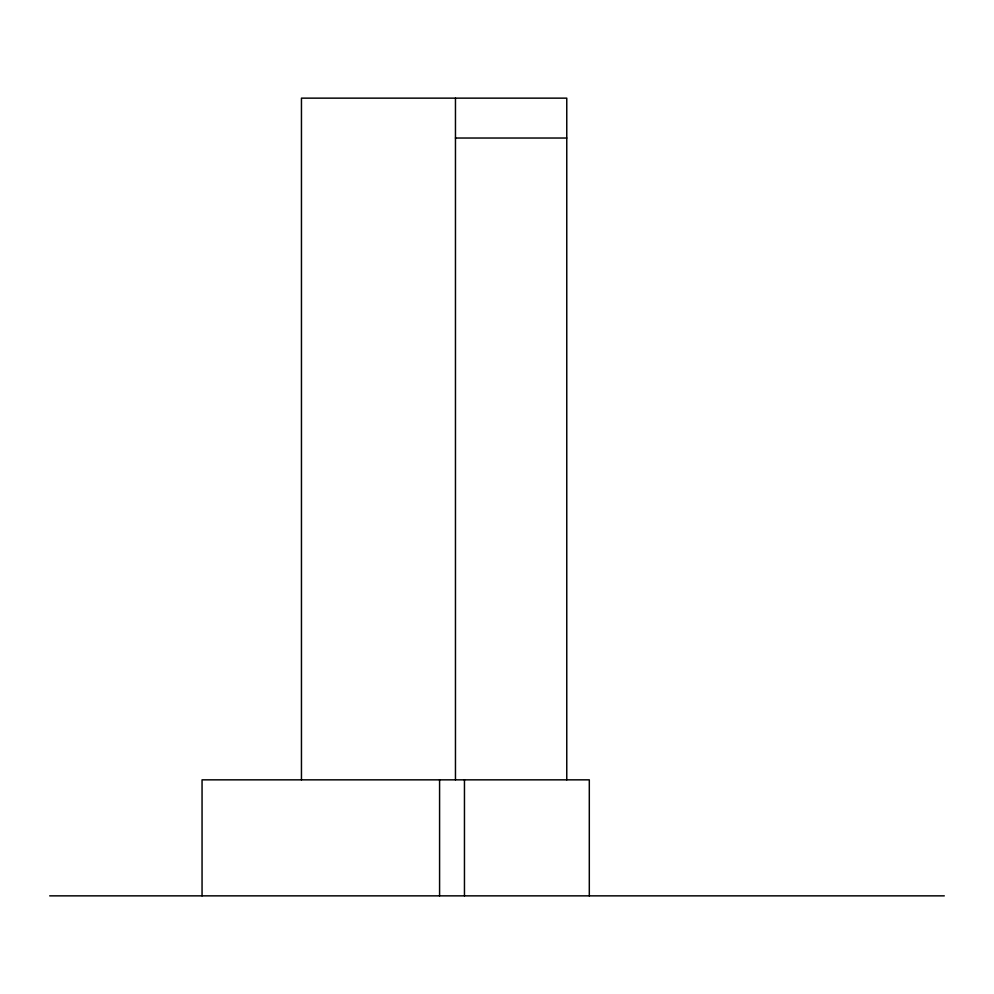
<?xml version="1.0" encoding="UTF-8"?>
<svg xmlns="http://www.w3.org/2000/svg" width="994" height="994" viewBox="0 0 994 994"><rect width="100%" height="100%" fill="white"/><g stroke="black" fill="none" stroke-linecap="round" stroke-linejoin="round"><path stroke-width="1.49" d="M455.463 138.029L566.766 138.029M49.7 895.855L944.3 895.855M589.305 895.855L589.305 779.843L202.055 779.843L202.055 895.855M566.766 779.843L566.766 98.145L301.455 98.145L301.455 779.843M464.459 779.843L464.459 895.855M455.463 98.145L455.463 779.843M439.584 779.843L439.584 895.855"/></g></svg>
